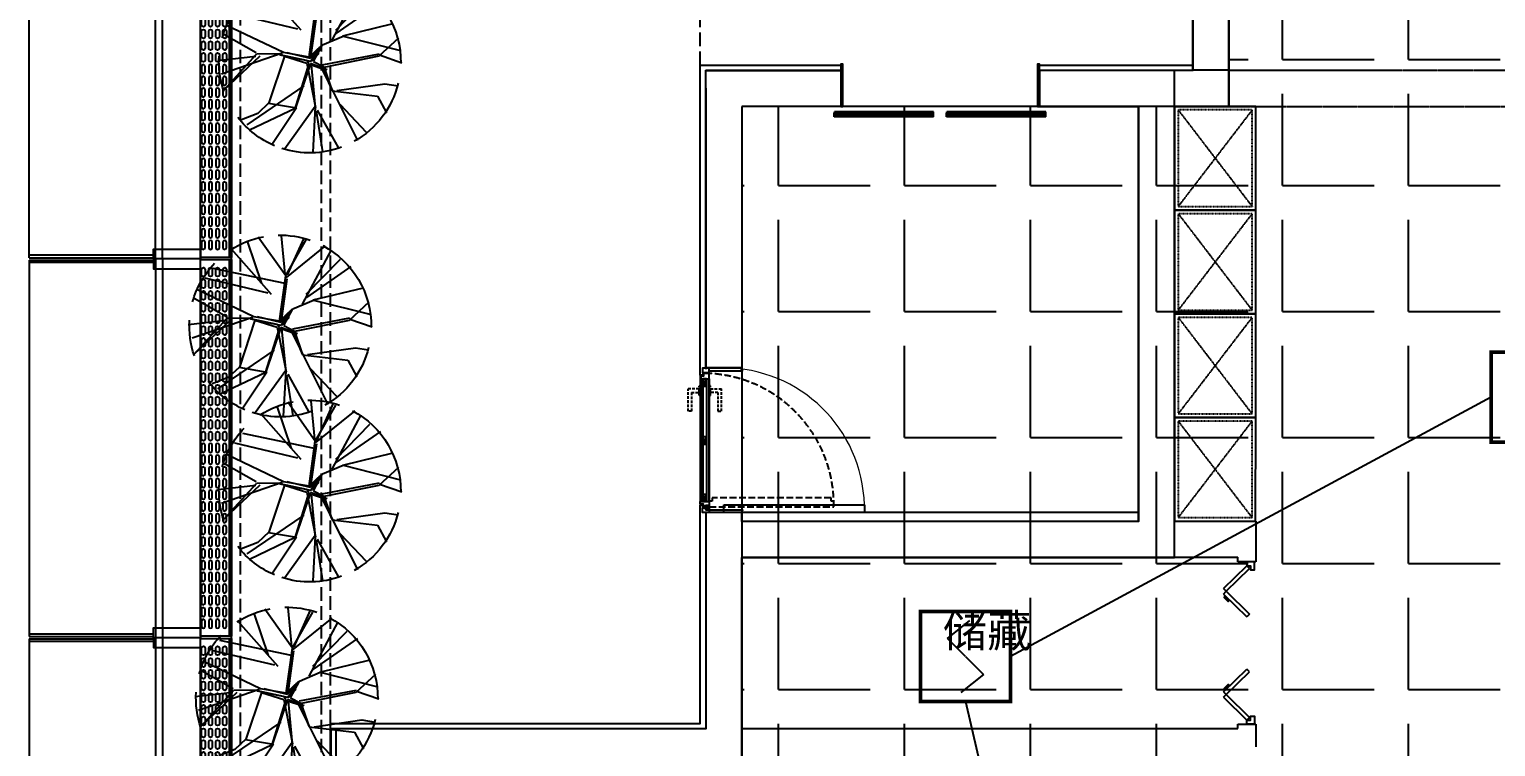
# Model space of a CAD drawing. Extents: x -284868 to 304789, y -137694 to 137894.
# Drawn here: x 189888 to 198018, y -24947 to -20970 of the extents above; entities that cross this region are included whole.
import ezdxf
from ezdxf.enums import TextEntityAlignment as Align

# ---------------------------------------------------------------- set-up
doc = ezdxf.new("R2010")
doc.units = 0
for name, pattern in [('AX-CORE160-Fur$0$DASH', [0.35, 0.25, -0.1]), ('DASH', [0.35, 0.25, -0.1]), ('DASHED', [0.75, 0.5, -0.25])]:
    doc.linetypes.add(name, pattern=pattern)
doc.layers.get('0').update_dxf_attribs({"linetype": 'CONTINUOUS'})
for name, color, linetype in [('0-墙', 4, 'CONTINUOUS'), ('0-底图', 251, 'CONTINUOUS'), ('0-窗', 11, 'CONTINUOUS'), ('0-非设计区域', 251, 'CONTINUOUS'), ('E-FIRE-CIRC', 120, 'CONTINUOUS'), ('EQUIP-消防', 3, 'CONTINUOUS'), ('F-地漏', 8, 'CONTINUOUS'), ('P-完成面', 42, 'CONTINUOUS'), ('P-平面家具', 3, 'CONTINUOUS'), ('P-平面植物', 251, 'CONTINUOUS'), ('P-门扇', 6, 'CONTINUOUS')]:
    doc.layers.add(name, color=color, linetype=linetype)
doc.styles.add('_TCH_DYN', font='')
doc.styles.get("Standard").update_dxf_attribs({"font": 'GBENOR', "bigfont": 'GBCBIG'})
doc.styles.get('_TCH_DYN').set_extended_font_data('SimSun')

# ---------------------------------------------------------------- blocks, each defined once
blk = doc.blocks.new('*U166')
at = {"linetype": 'AX-CORE160-Fur$0$DASH', "ltscale": 0.2}
for p, q in [((20, -430), (555, -20)), ((20, -20), (555, -430)), ((595, -430), (1130, -20)), ((595, -20), (1130, -430)), ((1170, -430), (1705, -20)), ((1170, -20), (1705, -430)), ((1745, -430), (2280, -20)), ((1745, -20), (2280, -430))]:
    blk.add_line(p, q, dxfattribs=at)
for points in [[(0, 0), (575, 0), (575, -450), (0, -450)], [(575, 0), (1150, 0), (1150, -450), (575, -450)], [(1150, 0), (1725, 0), (1725, -450), (1150, -450)], [(1725, 0), (2300, 0), (2300, -450), (1725, -450)]]:
    blk.add_lwpolyline(points, close=True)
for points in [[(20, -20), (555, -20), (555, -430), (20, -430)], [(595, -20), (1130, -20), (1130, -430), (595, -430)], [(1170, -20), (1705, -20), (1705, -430), (1170, -430)], [(1745, -20), (2280, -20), (2280, -430), (1745, -430)]]:
    blk.add_lwpolyline(points, close=True, dxfattribs=at)
blk = doc.blocks.new('$DORLIB2D$00000127')
at = {"color": 0}
for points in [[(-0.5333, 0.7949), (-0.5333, 0.6904)], [(-0.0333, 0.7949), (-0.5333, 0.7949)], [(-0.0333, 0.7949), (-0.0333, 0.6904)], [(0.5333, 0.7949), (0.0333, 0.7949)], [(0.0333, 0.7949), (0.0333, 0.6904)], [(0.5333, 0.7949), (0.5333, 0.6904)], [(-0.0333, 0.6904), (-0.5333, 0.6904)], [(0.5333, 0.6904), (0.0333, 0.6904)], [(0.5, 0.5), (-0.5, 0.5)]]:
    blk.add_lwpolyline(points, dxfattribs=at)
blk = doc.blocks.new('$DorLib2D$00000034')
for p, q in [((-0.3348, 0.1427), (-0.475, 0)), ((-0.3182, 0.1263), (-0.4584, -0.0164)), ((-0.3348, 0.1427), (-0.3182, 0.1263)), ((-0.3015, 0.1427), (-0.3182, 0.1263)), ((-0.3182, 0.1263), (-0.178, -0.0164)), ((-0.3015, 0.1427), (-0.1614, 0)), ((0.3015, 0.1427), (0.1614, 0)), ((0.3182, 0.1263), (0.178, -0.0164)), ((0.3015, 0.1427), (0.3182, 0.1263)), ((0.3348, 0.1427), (0.3182, 0.1263)), ((0.3182, 0.1263), (0.4584, -0.0164)), ((0.3348, 0.1427), (0.475, 0)), ((-0.5, -0.048), (-0.5, 0)), ((-0.4584, -0.0164), (-0.475, 0)), ((-0.178, -0.0164), (-0.1614, 0)), ((0.178, -0.0164), (0.1614, 0)), ((0.4584, -0.0164), (0.475, 0)), ((0.5, -0.048), (0.5, 0))]:
    blk.add_line(p, q)
for points in [[(-0.2899, 0.1308), (-0.2804, 0.1401), (-0.255, 0.1143), (-0.2645, 0.1049)], [(-0.2866, 0.1275), (-0.2804, 0.1335), (-0.2616, 0.1144), (-0.2678, 0.1083)], [(0.2899, 0.1308), (0.2804, 0.1401), (0.255, 0.1143), (0.2645, 0.1049)], [(0.2866, 0.1275), (0.2804, 0.1335), (0.2616, 0.1144), (0.2678, 0.1083)], [(-0.5, 0), (-0.475, 0), (-0.475, -0.023), (-0.45, -0.023), (-0.45, -0.048), (-0.5, -0.048)], [(0.5, 0), (0.475, 0), (0.475, -0.023), (0.45, -0.023), (0.45, -0.048), (0.5, -0.048)]]:
    blk.add_lwpolyline(points)
blk = doc.blocks.new('$DorLib2D$00000001')
for p, q in [((0.45, 0.975), (0.5, 0.975)), ((0.45, 0), (0.45, 0.975)), ((0.5, 0), (0.5, 0.975)), ((0.5, 0), (0.45, 0))]:
    blk.add_line(p, q)
at = {"lineweight": 13}
blk.add_arc((0.475, 0), 0.975, 91.4693, 180, dxfattribs=at)
blk = doc.blocks.new('vrthr')
for p, q in [((212047.9, 277107.7), (212047.9, 277633.4)), ((212247.9, 277633.4), (212247.9, 277107.7)), ((209347.6, 277007.7), (209347.6, 277107.7)), ((209347.6, 277107.7), (209547.6, 277107.7)), ((209547.6, 277107.7), (210097.1, 277107.7)), ((209547.6, 277107.7), (209547.6, 277107.7)), ((210097.1, 277107.7), (210097.1, 276907.7)), ((211197.1, 276907.7), (211197.1, 277107.7)), ((211197.1, 277107.7), (211947.1, 277107.7)), ((211947.1, 274607.7), (211947.1, 277107.7)), ((212247.9, 277107.7), (212047.9, 277107.7)), ((209347.6, 277007.7), (209347.6, 275451.2)), ((210097.1, 276907.7), (209547.6, 276907.7)), ((209547.6, 276907.7), (209547.6, 275457.7)), ((211747.1, 276907.7), (211197.1, 276907.7)), ((211747.1, 274607.7), (211747.1, 276907.7)), ((209547.6, 275457.7), (209347.6, 275457.7)), ((209347.6, 274657.7), (209347.6, 273457.6)), ((209347.6, 274657.7), (209547.6, 274657.7)), ((209547.6, 274657.7), (209547.6, 274607.7)), ((209547.6, 274657.7), (209547.6, 274607.7)), ((209547.6, 274657.7), (211747.1, 274657.7)), ((209547.6, 274607.7), (211747.1, 274607.7)), ((211947.1, 274607.7), (212397.6, 274607.7)), ((212397.6, 274607.7), (212397.6, 274382.6)), ((209547.6, 274407.7), (211847.1, 274407.7)), ((209547.6, 274407.7), (209547.6, 273457.6)), ((211847.6, 274407.7), (212297.6, 274407.7)), ((212297.6, 274382.6), (212297.6, 274407.7)), ((212397.6, 274382.6), (212297.6, 274382.6)), ((207270.4, 273457.6), (209347.6, 273457.6)), ((207270.4, 273257.6), (207270.4, 273457.6)), ((209547.6, 273457.6), (212297.6, 273457.6)), ((212297.6, 273457.6), (212297.6, 273482.6)), ((212297.6, 273482.6), (212397.6, 273482.6)), ((212397.6, 273482.6), (212397.6, 273357.6))]:
    blk.add_line(p, q)
at = {"linetype": 'Continuous'}
blk.add_line((209347.6, 275457.7, 0), (209347.6, 275451.2, 0), dxfattribs=at)
at = {"linetype": 'DASH', "elevation": -0.1}
blk.add_lwpolyline([(213898.5, 277106.1), (212247.9, 277106.1), (212247.9, 276906.1), (213898.5, 276906.1)], close=True, dxfattribs=at)
for name, p, xscale, yscale, zscale, rotation in [('$DORLIB2D$00000127', (210647.1, 277007.7), -1100, 200, -1100, 180), ('$DorLib2D$00000034', (212347.6, 273932.6), 900.0000000000043, 900.0000000000043, 900.0000000000043, 90)]:
    blk.add_blockref(name, p, dxfattribs=dict(xscale=xscale, yscale=yscale, zscale=zscale, rotation=rotation))
at = {"extrusion": (-1.21973e-19, -6.03939e-06, -1), "zscale": -1, "rotation": 270.0190810174778}
blk.add_blockref('*U166', (-211947.6, 276907.7, -1.7), dxfattribs=at)
at = {"linetype": 'Continuous', "xscale": 800.0000000000041, "yscale": 800.0000000000041, "zscale": 800.0000000000041, "rotation": 270}
blk.add_blockref('$DorLib2D$00000001', (209447.8, 275057.7), dxfattribs=at)
at = {"style": '_TCH_DYN'}
blk.add_text('储藏', height=180, dxfattribs=at).set_placement((210663, 273910.2, -0.1))
blk = doc.blocks.new('A$C3B8026B3')
for p, q in [((949.5, 13255), (949.5, 15245)), ((949.5, 13145), (949.5, 11155)), ((949.5, 11045), (949.5, 9055))]:
    blk.add_line(p, q)
for points in [[(0, 13206), (0, 15294)], [(700, 13200), (700, 15300)], [(737.5, 13200), (737.5, 15300)], [(0, 13194), (0, 11106)], [(700, 13200), (700, 11100)], [(737.5, 13200), (737.5, 11100)], [(0, 11094), (0, 9006)], [(700, 11100), (700, 9000)], [(737.5, 11100), (737.5, 9000)]]:
    blk.add_lwpolyline(points)
for points in [[(688, 13200), (688, 13255), (949.5, 13255), (949.5, 13200)], [(688, 13200), (688, 13145), (949.5, 13145), (949.5, 13200)], [(688, 11100), (688, 11155), (949.5, 11155), (949.5, 11100)], [(688, 11100), (688, 11045), (949.5, 11045), (949.5, 11100)]]:
    blk.add_lwpolyline(points, close=True)
at = {"elevation": 0}
for points in [[(0, 13206), (688, 13206), (688, 13220.5), (0, 13220.5)], [(0, 13194), (688, 13194), (688, 13179.5), (0, 13179.5)], [(0, 11106), (688, 11106), (688, 11120.5), (0, 11120.5)], [(0, 11094), (688, 11094), (688, 11079.5), (0, 11079.5)]]:
    blk.add_lwpolyline(points, dxfattribs=at)
blk = doc.blocks.new('LT-BLK-20221201170113', base_point=(81437.4, -6378.6))
for p, q in [((79349.4, -6218.5, 0), (81437.4, -6218.5)), ((79349.4, -6220.7, 0), (81437.4, -6220.7))]:
    blk.add_line(p, q)
blk.add_lwpolyline([(79349.4, -6208.1), (81437.4, -6208.1), (81437.4, -6378.6), (79349.4, -6378.6)], close=True)
for points in [[(79403.4, -6235), (79433.4, -6235, -1), (79433.4, -6255), (79403.4, -6255, -0.999999)], [(79468.4, -6235), (79498.4, -6235, -1), (79498.4, -6255), (79468.4, -6255, -0.999999)], [(79533.4, -6235), (79563.4, -6235, -1), (79563.4, -6255), (79533.4, -6255, -0.999999)], [(79598.4, -6235), (79628.4, -6235, -1), (79628.4, -6255), (79598.4, -6255, -0.999999)], [(79663.4, -6235), (79693.4, -6235, -1), (79693.4, -6255), (79663.4, -6255, -0.999999)], [(79728.4, -6235), (79758.4, -6235, -1), (79758.4, -6255), (79728.4, -6255, -0.999999)], [(79793.4, -6235), (79823.4, -6235, -1), (79823.4, -6255), (79793.4, -6255, -0.999999)], [(79858.4, -6235), (79888.4, -6235, -1), (79888.4, -6255), (79858.4, -6255, -0.999999)], [(79923.4, -6235), (79953.4, -6235, -1), (79953.4, -6255), (79923.4, -6255, -0.999999)], [(79988.4, -6235), (80018.4, -6235, -1), (80018.4, -6255), (79988.4, -6255, -0.999999)], [(80053.4, -6235), (80083.4, -6235, -1), (80083.4, -6255), (80053.4, -6255, -0.999999)], [(80118.4, -6235), (80148.4, -6235, -1), (80148.4, -6255), (80118.4, -6255, -0.999999)], [(80183.4, -6235), (80213.4, -6235, -1), (80213.4, -6255), (80183.4, -6255, -0.999999)], [(80248.4, -6235), (80278.4, -6235, -1), (80278.4, -6255), (80248.4, -6255, -0.999999)], [(80313.4, -6235), (80343.4, -6235, -1), (80343.4, -6255), (80313.4, -6255, -0.999999)], [(80408.4, -6235), (80378.4, -6235, 1), (80378.4, -6255), (80408.4, -6255, 0.999999)], [(80473.4, -6235), (80443.4, -6235, 1), (80443.4, -6255), (80473.4, -6255, 0.999999)], [(80538.4, -6235), (80508.4, -6235, 1), (80508.4, -6255), (80538.4, -6255, 0.999999)], [(80603.4, -6235), (80573.4, -6235, 1), (80573.4, -6255), (80603.4, -6255, 0.999999)], [(80668.4, -6235), (80638.4, -6235, 1), (80638.4, -6255), (80668.4, -6255, 0.999999)], [(80733.4, -6235), (80703.4, -6235, 1), (80703.4, -6255), (80733.4, -6255, 0.999999)], [(80798.4, -6235), (80768.4, -6235, 1), (80768.4, -6255), (80798.4, -6255, 0.999999)], [(80863.4, -6235), (80833.4, -6235, 1), (80833.4, -6255), (80863.4, -6255, 0.999999)], [(80928.4, -6235), (80898.4, -6235, 1), (80898.4, -6255), (80928.4, -6255, 0.999999)], [(80993.4, -6235), (80963.4, -6235, 1), (80963.4, -6255), (80993.4, -6255, 0.999999)], [(81058.4, -6235), (81028.4, -6235, 1), (81028.4, -6255), (81058.4, -6255, 0.999999)], [(81123.4, -6235), (81093.4, -6235, 1), (81093.4, -6255), (81123.4, -6255, 0.999999)], [(81188.4, -6235), (81158.4, -6235, 1), (81158.4, -6255), (81188.4, -6255, 0.999999)], [(81253.4, -6235), (81223.4, -6235, 1), (81223.4, -6255), (81253.4, -6255, 0.999999)], [(81318.4, -6235), (81288.4, -6235, 1), (81288.4, -6255), (81318.4, -6255, 0.999999)], [(81383.4, -6235), (81353.4, -6235, 1), (81353.4, -6255), (81383.4, -6255, 0.999999)], [(79403.4, -6274.4), (79433.4, -6274.4, -1), (79433.4, -6294.4), (79403.4, -6294.4, -0.999999)], [(79403.4, -6313.8), (79433.4, -6313.8, -1), (79433.4, -6333.8), (79403.4, -6333.8, -0.999999)], [(79468.4, -6274.4), (79498.4, -6274.4, -1), (79498.4, -6294.4), (79468.4, -6294.4, -0.999999)], [(79468.4, -6313.8), (79498.4, -6313.8, -1), (79498.4, -6333.8), (79468.4, -6333.8, -0.999999)], [(79533.4, -6274.4), (79563.4, -6274.4, -1), (79563.4, -6294.4), (79533.4, -6294.4, -0.999999)], [(79533.4, -6313.8), (79563.4, -6313.8, -1), (79563.4, -6333.8), (79533.4, -6333.8, -0.999999)], [(79598.4, -6274.4), (79628.4, -6274.4, -1), (79628.4, -6294.4), (79598.4, -6294.4, -0.999999)], [(79598.4, -6313.8), (79628.4, -6313.8, -1), (79628.4, -6333.8), (79598.4, -6333.8, -0.999999)], [(79663.4, -6274.4), (79693.4, -6274.4, -1), (79693.4, -6294.4), (79663.4, -6294.4, -0.999999)], [(79663.4, -6313.8), (79693.4, -6313.8, -1), (79693.4, -6333.8), (79663.4, -6333.8, -0.999999)], [(79728.4, -6274.4), (79758.4, -6274.4, -1), (79758.4, -6294.4), (79728.4, -6294.4, -0.999999)], [(79728.4, -6313.8), (79758.4, -6313.8, -1), (79758.4, -6333.8), (79728.4, -6333.8, -0.999999)], [(79793.4, -6274.4), (79823.4, -6274.4, -1), (79823.4, -6294.4), (79793.4, -6294.4, -0.999999)], [(79793.4, -6313.8), (79823.4, -6313.8, -1), (79823.4, -6333.8), (79793.4, -6333.8, -0.999999)], [(79858.4, -6274.4), (79888.4, -6274.4, -1), (79888.4, -6294.4), (79858.4, -6294.4, -0.999999)], [(79858.4, -6313.8), (79888.4, -6313.8, -1), (79888.4, -6333.8), (79858.4, -6333.8, -0.999999)], [(79923.4, -6274.4), (79953.4, -6274.4, -1), (79953.4, -6294.4), (79923.4, -6294.4, -0.999999)], [(79923.4, -6313.8), (79953.4, -6313.8, -1), (79953.4, -6333.8), (79923.4, -6333.8, -0.999999)], [(79988.4, -6274.4), (80018.4, -6274.4, -1), (80018.4, -6294.4), (79988.4, -6294.4, -0.999999)], [(79988.4, -6313.8), (80018.4, -6313.8, -1), (80018.4, -6333.8), (79988.4, -6333.8, -0.999999)], [(80053.4, -6274.4), (80083.4, -6274.4, -1), (80083.4, -6294.4), (80053.4, -6294.4, -0.999999)], [(80053.4, -6313.8), (80083.4, -6313.8, -1), (80083.4, -6333.8), (80053.4, -6333.8, -0.999999)], [(80118.4, -6274.4), (80148.4, -6274.4, -1), (80148.4, -6294.4), (80118.4, -6294.4, -0.999999)], [(80118.4, -6313.8), (80148.4, -6313.8, -1), (80148.4, -6333.8), (80118.4, -6333.8, -0.999999)], [(80183.4, -6274.4), (80213.4, -6274.4, -1), (80213.4, -6294.4), (80183.4, -6294.4, -0.999999)], [(80183.4, -6313.8), (80213.4, -6313.8, -1), (80213.4, -6333.8), (80183.4, -6333.8, -0.999999)], [(80248.4, -6274.4), (80278.4, -6274.4, -1), (80278.4, -6294.4), (80248.4, -6294.4, -0.999999)], [(80248.4, -6313.8), (80278.4, -6313.8, -1), (80278.4, -6333.8), (80248.4, -6333.8, -0.999999)], [(80313.4, -6274.4), (80343.4, -6274.4, -1), (80343.4, -6294.4), (80313.4, -6294.4, -0.999999)], [(80313.4, -6313.8), (80343.4, -6313.8, -1), (80343.4, -6333.8), (80313.4, -6333.8, -0.999999)], [(80408.4, -6274.4), (80378.4, -6274.4, 1), (80378.4, -6294.4), (80408.4, -6294.4, 0.999999)], [(80408.4, -6313.8), (80378.4, -6313.8, 1), (80378.4, -6333.8), (80408.4, -6333.8, 0.999999)], [(80473.4, -6274.4), (80443.4, -6274.4, 1), (80443.4, -6294.4), (80473.4, -6294.4, 0.999999)], [(80473.4, -6313.8), (80443.4, -6313.8, 1), (80443.4, -6333.8), (80473.4, -6333.8, 0.999999)], [(80538.4, -6274.4), (80508.4, -6274.4, 1), (80508.4, -6294.4), (80538.4, -6294.4, 0.999999)], [(80538.4, -6313.8), (80508.4, -6313.8, 1), (80508.4, -6333.8), (80538.4, -6333.8, 0.999999)], [(80603.4, -6274.4), (80573.4, -6274.4, 1), (80573.4, -6294.4), (80603.4, -6294.4, 0.999999)], [(80603.4, -6313.8), (80573.4, -6313.8, 1), (80573.4, -6333.8), (80603.4, -6333.8, 0.999999)], [(80668.4, -6274.4), (80638.4, -6274.4, 1), (80638.4, -6294.4), (80668.4, -6294.4, 0.999999)], [(80668.4, -6313.8), (80638.4, -6313.8, 1), (80638.4, -6333.8), (80668.4, -6333.8, 0.999999)], [(80733.4, -6274.4), (80703.4, -6274.4, 1), (80703.4, -6294.4), (80733.4, -6294.4, 0.999999)], [(80733.4, -6313.8), (80703.4, -6313.8, 1), (80703.4, -6333.8), (80733.4, -6333.8, 0.999999)], [(80798.4, -6274.4), (80768.4, -6274.4, 1), (80768.4, -6294.4), (80798.4, -6294.4, 0.999999)], [(80798.4, -6313.8), (80768.4, -6313.8, 1), (80768.4, -6333.8), (80798.4, -6333.8, 0.999999)], [(80863.4, -6274.4), (80833.4, -6274.4, 1), (80833.4, -6294.4), (80863.4, -6294.4, 0.999999)], [(80863.4, -6313.8), (80833.4, -6313.8, 1), (80833.4, -6333.8), (80863.4, -6333.8, 0.999999)], [(80928.4, -6274.4), (80898.4, -6274.4, 1), (80898.4, -6294.4), (80928.4, -6294.4, 0.999999)], [(80928.4, -6313.8), (80898.4, -6313.8, 1), (80898.4, -6333.8), (80928.4, -6333.8, 0.999999)], [(80993.4, -6274.4), (80963.4, -6274.4, 1), (80963.4, -6294.4), (80993.4, -6294.4, 0.999999)], [(80993.4, -6313.8), (80963.4, -6313.8, 1), (80963.4, -6333.8), (80993.4, -6333.8, 0.999999)], [(81058.4, -6274.4), (81028.4, -6274.4, 1), (81028.4, -6294.4), (81058.4, -6294.4, 0.999999)], [(81058.4, -6313.8), (81028.4, -6313.8, 1), (81028.4, -6333.8), (81058.4, -6333.8, 0.999999)], [(81123.4, -6274.4), (81093.4, -6274.4, 1), (81093.4, -6294.4), (81123.4, -6294.4, 0.999999)], [(81123.4, -6313.8), (81093.4, -6313.8, 1), (81093.4, -6333.8), (81123.4, -6333.8, 0.999999)], [(81188.4, -6274.4), (81158.4, -6274.4, 1), (81158.4, -6294.4), (81188.4, -6294.4, 0.999999)], [(81188.4, -6313.8), (81158.4, -6313.8, 1), (81158.4, -6333.8), (81188.4, -6333.8, 0.999999)], [(81253.4, -6274.4), (81223.4, -6274.4, 1), (81223.4, -6294.4), (81253.4, -6294.4, 0.999999)], [(81253.4, -6313.8), (81223.4, -6313.8, 1), (81223.4, -6333.8), (81253.4, -6333.8, 0.999999)], [(81318.4, -6274.4), (81288.4, -6274.4, 1), (81288.4, -6294.4), (81318.4, -6294.4, 0.999999)], [(81318.4, -6313.8), (81288.4, -6313.8, 1), (81288.4, -6333.8), (81318.4, -6333.8, 0.999999)], [(81383.4, -6274.4), (81353.4, -6274.4, 1), (81353.4, -6294.4), (81383.4, -6294.4, 0.999999)], [(81383.4, -6313.8), (81353.4, -6313.8, 1), (81353.4, -6333.8), (81383.4, -6333.8, 0.999999)], [(79403.4, -6353.1), (79433.4, -6353.1, -1), (79433.4, -6373.1), (79403.4, -6373.1, -0.999999)], [(79468.4, -6353.1), (79498.4, -6353.1, -1), (79498.4, -6373.1), (79468.4, -6373.1, -0.999999)], [(79533.4, -6353.1), (79563.4, -6353.1, -1), (79563.4, -6373.1), (79533.4, -6373.1, -0.999999)], [(79598.4, -6353.1), (79628.4, -6353.1, -1), (79628.4, -6373.1), (79598.4, -6373.1, -0.999999)], [(79663.4, -6353.1), (79693.4, -6353.1, -1), (79693.4, -6373.1), (79663.4, -6373.1, -0.999999)], [(79728.4, -6353.1), (79758.4, -6353.1, -1), (79758.4, -6373.1), (79728.4, -6373.1, -0.999999)], [(79793.4, -6353.1), (79823.4, -6353.1, -1), (79823.4, -6373.1), (79793.4, -6373.1, -0.999999)], [(79858.4, -6353.1), (79888.4, -6353.1, -1), (79888.4, -6373.1), (79858.4, -6373.1, -0.999999)], [(79923.4, -6353.1), (79953.4, -6353.1, -1), (79953.4, -6373.1), (79923.4, -6373.1, -0.999999)], [(79988.4, -6353.1), (80018.4, -6353.1, -1), (80018.4, -6373.1), (79988.4, -6373.1, -0.999999)], [(80053.4, -6353.1), (80083.4, -6353.1, -1), (80083.4, -6373.1), (80053.4, -6373.1, -0.999999)], [(80118.4, -6353.1), (80148.4, -6353.1, -1), (80148.4, -6373.1), (80118.4, -6373.1, -0.999999)], [(80183.4, -6353.1), (80213.4, -6353.1, -1), (80213.4, -6373.1), (80183.4, -6373.1, -0.999999)], [(80248.4, -6353.1), (80278.4, -6353.1, -1), (80278.4, -6373.1), (80248.4, -6373.1, -0.999999)], [(80313.4, -6353.1), (80343.4, -6353.1, -1), (80343.4, -6373.1), (80313.4, -6373.1, -0.999999)], [(80408.4, -6353.1), (80378.4, -6353.1, 1), (80378.4, -6373.1), (80408.4, -6373.1, 0.999999)], [(80473.4, -6353.1), (80443.4, -6353.1, 1), (80443.4, -6373.1), (80473.4, -6373.1, 0.999999)], [(80538.4, -6353.1), (80508.4, -6353.1, 1), (80508.4, -6373.1), (80538.4, -6373.1, 0.999999)], [(80603.4, -6353.1), (80573.4, -6353.1, 1), (80573.4, -6373.1), (80603.4, -6373.1, 0.999999)], [(80668.4, -6353.1), (80638.4, -6353.1, 1), (80638.4, -6373.1), (80668.4, -6373.1, 0.999999)], [(80733.4, -6353.1), (80703.4, -6353.1, 1), (80703.4, -6373.1), (80733.4, -6373.1, 0.999999)], [(80798.4, -6353.1), (80768.4, -6353.1, 1), (80768.4, -6373.1), (80798.4, -6373.1, 0.999999)], [(80863.4, -6353.1), (80833.4, -6353.1, 1), (80833.4, -6373.1), (80863.4, -6373.1, 0.999999)], [(80928.4, -6353.1), (80898.4, -6353.1, 1), (80898.4, -6373.1), (80928.4, -6373.1, 0.999999)], [(80993.4, -6353.1), (80963.4, -6353.1, 1), (80963.4, -6373.1), (80993.4, -6373.1, 0.999999)], [(81058.4, -6353.1), (81028.4, -6353.1, 1), (81028.4, -6373.1), (81058.4, -6373.1, 0.999999)], [(81123.4, -6353.1), (81093.4, -6353.1, 1), (81093.4, -6373.1), (81123.4, -6373.1, 0.999999)], [(81188.4, -6353.1), (81158.4, -6353.1, 1), (81158.4, -6373.1), (81188.4, -6373.1, 0.999999)], [(81253.4, -6353.1), (81223.4, -6353.1, 1), (81223.4, -6373.1), (81253.4, -6373.1, 0.999999)], [(81318.4, -6353.1), (81288.4, -6353.1, 1), (81288.4, -6373.1), (81318.4, -6373.1, 0.999999)], [(81383.4, -6353.1), (81353.4, -6353.1, 1), (81353.4, -6373.1), (81383.4, -6373.1, 0.999999)]]:
    blk.add_lwpolyline(points, format="xyb", close=True)
blk = doc.blocks.new('A$C678165FB')
blk.add_lwpolyline([(-36630.5, 17800), (-36630.5, 5300)])
at = {"rotation": 270}
for p in [(-36800.5, 11556), (-36800.5, 9456), (-36800.5, 7356)]:
    blk.add_blockref('LT-BLK-20221201170113', p, dxfattribs=at)
blk = doc.blocks.new('FZ03')
at = {"color": 8}
for p, q in [((-4, 1), (-4, 3)), ((-4, 3), (0, 3)), ((0, 0), (-4, 1)), ((-3, 7), (3, 7)), ((0, 7), (-3, 5)), ((-3, 3), (-3, 7)), ((0, 5), (-3, 4)), ((0, 7), (3, 5)), ((0, 7), (0, 3)), ((0, 5), (3, 4)), ((0, 3), (4, 3)), ((4, 1), (0, 0)), ((3, 3), (3, 7)), ((4, 3), (4, 1))]:
    blk.add_line(p, q, dxfattribs=at)
blk = doc.blocks.new('A$C79893AB6')
at = {"color": 8, "linetype": 'DASHED', "ltscale": 5}
for points in [[(10, 20.3), (0, 20.3), (0, 5.3), (10, 5.3)], [(10, 0), (12, 0), (12, 25), (10, 25)], [(13, 0), (15, 0), (15, 25), (13, 25)], [(15, 20.3), (25, 20.3), (25, 5.3), (15, 5.3)]]:
    blk.add_lwpolyline(points, close=True, dxfattribs=at)
for points in [[(5, 20.3), (5, 5.3)], [(12, 18.5), (13, 18.5)], [(12, 16.5), (13, 16.5)], [(12, 14.5), (13, 14.5)], [(12, 10.5), (13, 10.5)], [(12, 8.5), (13, 8.5)], [(12, 6.5), (13, 6.5)], [(20, 20.3), (20, 5.3)]]:
    blk.add_lwpolyline(points, dxfattribs=at)
blk = doc.blocks.new('A$Ce45fcbb9')
at = {"color": 8, "linetype": 'DASHED', "ltscale": 30}
for points in [[(-98.2, 640.5), (-57, 640.5), (-57, 659.5), (-117.2, 659.5)], [(-98.2, 640.5), (-98.2, 536.4), (-117.2, 536.4), (-117.2, 659.5)], [(-55.5, 676.4), (-50, 676.4), (-50, 623.6), (-55.5, 623.6)], [(5.5, 676.4), (0, 676.4), (0, 623.6), (5.5, 623.6)], [(48.2, 640.5), (7, 640.5), (7, 659.5), (67.2, 659.5)], [(48.2, 640.5), (48.2, 536.4), (67.2, 536.4), (67.2, 659.5)]]:
    blk.add_lwpolyline(points, dxfattribs=at)
for points in [[(-55.5, 623.6, -0.414214), (-57, 625.1), (-57, 674.9, -0.414214), (-55.5, 676.4)], [(5.5, 623.6, 0.414214), (7, 625.1), (7, 674.9, 0.414214), (5.5, 676.4)]]:
    blk.add_lwpolyline(points, format="xyb", dxfattribs=at)
at = {"layer": 'P-门扇', "color": 251}
for p, q in [((-3, 745), (-3, 35)), ((-47, 730), (-47, 35)), ((-35, 715), (-35, 35)), ((-15, 715), (-15, 35))]:
    blk.add_line(p, q, dxfattribs=at)
at = {"layer": 'P-门扇'}
for p, q in [((-50, 715), (-50, 35)), ((0, 715), (0, 35))]:
    blk.add_line(p, q, dxfattribs=at)
for points in [[(0, 715), (0, 715), (0, 745), (-32, 745), (-32, 730), (-50, 730), (-50, 715)], [(-47, 715), (-3, 715)]]:
    blk.add_lwpolyline(points, dxfattribs=at)
at = {"layer": 'P-门扇', "color": 251, "linetype": 'DASH', "ltscale": 150}
blk.add_lwpolyline([(0, 745, -0.404691), (690, 5, 3.831979)], format="xyb", dxfattribs=at)
at = {"layer": 'P-门扇', "color": 251}
for points in [[(-15, 715), (-35, 715), (-35, 675), (-15, 675)], [(-15, 393.2), (-35, 393.2), (-35, 353.2), (-15, 353.2)], [(-15, 75), (-35, 75), (-35, 35), (-15, 35)]]:
    blk.add_lwpolyline(points, close=True, dxfattribs=at)
for points in [[(-15, 715), (-35, 675)], [(-15, 675), (-35, 715)], [(-15, 393.2), (-35, 353.2)], [(-15, 353.2), (-35, 393.2)], [(-15, 75), (-35, 35)], [(-15, 35), (-35, 75)]]:
    blk.add_lwpolyline(points, dxfattribs=at)
at = {"layer": 'P-门扇'}
blk.add_lwpolyline([(-50, 20), (-50, 35), (0, 35), (0, 5), (-32, 5), (-32, 20)], close=True, dxfattribs=at)
at = {"layer": 'P-门扇', "color": 251, "linetype": 'DASH', "ltscale": 150}
blk.add_lwpolyline([(15, 55), (15, 37), (0, 37), (0, 5), (690, 5), (690, 37), (675, 37), (675, 55), (15, 55)], dxfattribs=at)
at = {"xscale": -0.7194583547756841, "yscale": 0.7194583547756841, "zscale": 0.7194583547756841, "rotation": 90}
for p in [(-32.8, 740), (-32.8, 10)]:
    blk.add_blockref('FZ03', p, dxfattribs=at)
at = {"rotation": 90.00000000000004}
blk.add_blockref('A$C79893AB6', (0, -10), dxfattribs=at)
blk = doc.blocks.new('yld.studio@foxmail.com-2-220')
at = {"color": 251, "ltscale": 100}
for p, q in [((8501.1, -109873.4), (8409.6, -109669)), ((8511.1, -109879.5), (8664.3, -109664.1)), ((8513.9, -109870.1), (8534.1, -109657.1)), ((8417.6, -110035.7), (8256.9, -109733.9)), ((8507.4, -109887.1), (8290.8, -109712.8)), ((8510.1, -109877.5), (8397.2, -109679.9)), ((8589.8, -109981.6), (8812.1, -109731.5)), ((8643.6, -109920.9), (8721.4, -109692)), ((8394.9, -109998.4), (8148.5, -109827.1)), ((8397.2, -109980.4), (8208.1, -109785.5)), ((8535.1, -110130.3), (8503.4, -109895.4)), ((8545.1, -110130), (8511.1, -109879.5)), ((8515.1, -109920.7), (8913.5, -109837.6)), ((8608.5, -109974.4), (8957.6, -109892.2)), ((8358.7, -110012.5), (8079.5, -109944.3)), ((8687.6, -110105.4), (9004.3, -109954.2)), ((8356.4, -110013.7), (8038, -110093.8)), ((8157, -110123.6), (8048.7, -110023.6)), ((8471.5, -110062), (8356.4, -110013.7)), ((8521.9, -110154.8), (8471.5, -110062)), ((8545.1, -110130), (8474.7, -110063.6)), ((8488.6, -110076.5), (8536.7, -110154.5)), ((8539, -110135.6), (8488.6, -110076.5)), ((8839.3, -110105.6), (9019, -110003.9)), ((8155.7, -110118.3), (8032.3, -110161.7)), ((8472.3, -110172.8), (8155.6, -110112.1)), ((8461.2, -110185.6), (8157, -110123.6)), ((8521.9, -110154.8), (8463.3, -110184.6)), ((8538, -110151.7), (8489.4, -110108)), ((8707.1, -110117.1), (8538, -110151.7)), ((8669.6, -110104.1), (8539, -110135.6)), ((8544.7, -110164.9), (8559.5, -110148.7)), ((8545.1, -110130), (8687.6, -110105.4)), ((8682.6, -110125.1), (8557.8, -110163.7)), ((8559.5, -110148.7), (8707.1, -110117.1)), ((8682.6, -110125.1), (8768.3, -110384.4)), ((8692.8, -110112.7), (8836.9, -110114.6)), ((8694.6, -110108.9), (9030.8, -110225)), ((8818.2, -110125.1), (9019, -110313.5)), ((9019, -110313.5), (8836.9, -110114.6)), ((8840.8, -110125.9), (9051.6, -110150.2)), ((8477.1, -110193.3), (8277.6, -110592.7)), ((8463.3, -110184.6), (8417.7, -110316.4)), ((8470.5, -110194.6), (8417.7, -110316.4)), ((8445.9, -110200), (8538.1, -110165.1)), ((8532.4, -110173.4), (8470.5, -110194.6)), ((8557.8, -110163.7), (8509.5, -110410)), ((8509.5, -110410), (8532.4, -110173.4)), ((8538.1, -110165.1), (8622.5, -110416.5)), ((8622.5, -110416.5), (8544.7, -110164.9)), ((8125, -110277.7), (8052.4, -110289.4)), ((8391, -110315.4), (8125, -110277.7)), ((8417.7, -110316.4), (8166.6, -110346.4)), ((8574.8, -110289.9), (8890.1, -110505.1)), ((8166.6, -110346.4), (8117, -110438.8)), ((8373.7, -110393.6), (8229.8, -110545.8)), ((8511.4, -110403.8), (8679.8, -110638.2)), ((8771.5, -110385.9), (8615.9, -110411.9)), ((8768.3, -110384.4), (8830.5, -110442)), ((8500, -110423.7), (8384.7, -110630.9)), ((8507.1, -110429.3), (8471.5, -110654.4)), ((8511.4, -110406.1), (8525.2, -110657)), ((8615.9, -110411.9), (8752.8, -110617.3)), ((8622.3, -110415), (8875.2, -110535.6)), ((8830.5, -110442), (8919.5, -110477.1))]:
    blk.add_line(p, q, dxfattribs=at)
for start, end in [(88.67658, 109.13181), (56.90063, 79.36879), (117.86669, 180.76361), (15.42502, 43.73878), (340.94353, 3.71391), (193.57975, 240.72922), (292.86239, 322.35668), (249.58012, 287.97728)]:
    blk.add_arc((8541.4, -110156.9), 504, start, end, dxfattribs=at)
blk = doc.blocks.new('$equip$00002649')
for p, q in [((-0.5, 0.5), (-0.5, -0.5)), ((0.5, 0.5), (-0.5, 0.5)), ((0.5, -0.5), (0.5, 0.5)), ((-0.2, 0.2), (0.05, 0.4)), ((0, 0), (-0.2, 0.2)), ((0, 0), (0.2, -0.2)), ((0.2, -0.2), (-0.05, -0.4)), ((-0.5, -0.5), (0.5, -0.5))]:
    blk.add_line(p, q)
at = {"const_width": 0.04}
blk.add_lwpolyline([(-0.5, 0.5), (0.5, 0.5), (0.5, -0.5), (-0.5, -0.5), (-0.5, 0.5), (0.5, 0.5)], dxfattribs=at)
for p in [(0, 0.5), (-0.5, 0), (0.5, 0), (0, -0.5)]:
    blk.add_point(p)
at = {"color": 7, "flags": 1}
for tag, height, p in [('A', 0.00002, (0, 0)), ('B', 0.4, (0.762, -0.208))]:
    blk.add_attdef(tag, text='', height=height, dxfattribs=at).set_placement(p, align=Align.MIDDLE_CENTER)

msp = doc.modelspace()

# ---------------------------------------------------------------- hatches: boundary and pattern name
at = {"layer": '0-非设计区域', "ltscale": 3}
h = msp.add_hatch(dxfattribs=at)
h.set_pattern_fill('ANGLE', color=256, scale=100)
h.set_pattern_definition([(0, (-222963.06, 452446.1), (0, 698.5), [508, -190.5]), (90, (-222963.06, 452446.1), (-698.5, 4e-14), [508, -190.5])])
h.paths.add_polyline_path([(193837.8, -21397.7), (193837.8, -25047.7), (191787.8, -25047.7), (191787.8, -28492.7), (192287.8, -28492.7), (192287.8, -29242.7), (196687.8, -29242.7), (196687.8, -31547.7), (205187.8, -31547.7), (205187.8, -29547.7), (208887.8, -29547.7), (208887.8, -21392.7), (201287.8, -21392.7), (201287.8, -16942.7), (199137.8, -16942.7), (199127.8, -16142.7), (196537.8, -16142.7), (196537.8, -21397.7)])

# ---------------------------------------------------------------- linework, layer by layer
at = {"layer": '0-墙', "ltscale": 3}
for points in [[(191587.8, -28492.7), (191787.8, -28492.7), (191787.8, -25047.7), (193837.8, -25047.7), (193837.8, -23897.7), (196237.8, -23897.7), (196237.8, -21397.7), (196537.8, -21397.7), (196537.8, -20667.7), (196337.8, -20667.7), (196337.8, -21197.7), (195487.8, -21197.7), (195487.8, -21397.7), (196037.8, -21397.7), (196037.8, -23697.7), (193837.8, -23697.7), (193837.8, -23647.7), (193637.8, -23647.7), (193637.8, -24847.7), (191587.8, -24847.7), (191587.8, -28492.7)], [(193837.8, -21397.7), (193837.8, -22847.7), (193637.8, -22847.7), (193637.8, -21197.7), (194387.8, -21197.7), (194387.8, -21397.7), (193837.8, -21397.7)]]:
    msp.add_lwpolyline(points, dxfattribs=at)
at = {"layer": '0-非设计区域', "ltscale": 3}
msp.add_lwpolyline([(193837.8, -21397.7), (193837.8, -25047.7), (191787.8, -25047.7), (191787.8, -28492.7), (192287.8, -28492.7), (192287.8, -29242.7), (196687.8, -29242.7), (196687.8, -31547.7), (205187.8, -31547.7), (205187.8, -29547.7), (208887.8, -29547.7), (208887.8, -21392.7), (201287.8, -21392.7), (201287.8, -16942.7), (199137.8, -16942.7), (199127.8, -16142.7), (196537.8, -16142.7), (196537.8, -21397.7)], close=True, dxfattribs=at)
at = {"layer": 'E-FIRE-CIRC'}
for points in [[(197993, -23009.1), (195328.2, -24446.5)], [(195078.2, -24696.5), (195347.6, -25860.3)]]:
    msp.add_lwpolyline(points, dxfattribs=at)
at = {"layer": 'P-完成面'}
for points in [[(193622.8, -22872.7), (193622.8, -22887.7), (193607.8, -22887.7), (193607.8, -21167.7), (194387.8, -21167.7)], [(195487.8, -21167.7), (196337.8, -21167.7)], [(193657.8, -22862.7), (193842.8, -22862.7), (193842.8, -22857.7), (193837.8, -22857.7), (193837.8, -22847.7)], [(191557.8, -28492.7), (191557.8, -24817.7), (193607.8, -24817.7), (193607.8, -23607.7), (193622.8, -23607.7), (193622.8, -23622.7)], [(193657.8, -23632.7), (193842.8, -23632.7), (193842.8, -23637.7), (193837.8, -23637.7), (193837.8, -23647.7)]]:
    msp.add_lwpolyline(points, dxfattribs=at)
for points in [[(194387.8, -21397.7), (194397.8, -21397.7), (194397.8, -21162.7), (194387.8, -21162.7)], [(195477.8, -21397.7), (195487.8, -21397.7), (195487.8, -21162.7), (195477.8, -21162.7)], [(193657.8, -22872.7), (193657.8, -22847.7), (193619.8, -22847.7), (193619.8, -22872.7)], [(193657.8, -23622.7), (193657.8, -23647.7), (193619.8, -23647.7), (193619.8, -23622.7)]]:
    msp.add_lwpolyline(points, close=True, dxfattribs=at)
at = {"layer": 'P-平面家具', "linetype": 'DASH', "ltscale": 300}
for points in [[(191557.8, -15992.7), (191007.3, -15992.7), (191007.3, -28492.7), (191557.8, -28492.7)], [(191507.8, -16042.7), (191057.3, -16042.7), (191057.3, -28442.7), (191507.8, -28442.7)]]:
    msp.add_lwpolyline(points, close=True, dxfattribs=at)
msp.add_lwpolyline([(193607.8, -21167.7), (193607.8, -15942.7), (196337.8, -15942.7)], dxfattribs=at)

# ---------------------------------------------------------------- block references
at = {"layer": '0-底图'}
msp.add_blockref('vrthr', (-15709.9, -298304.3, 0.1), dxfattribs=at)
at = {"layer": '0-窗'}
msp.add_blockref('A$C3B8026B3', (189887.8, -35442.7), dxfattribs=at)
at = {"layer": 'EQUIP-消防', "xscale": 500, "yscale": 500, "zscale": 500}
for p in [(198243, -23009.1), (195078.2, -24446.5)]:
    msp.add_blockref('$equip$00002649', p, dxfattribs=at)
at = {"layer": 'F-地漏'}
msp.add_blockref('A$C678165FB', (227637.8, -33790.1), dxfattribs=at)
at = {"layer": 'P-平面植物', "xscale": -1}
for p in [(199984.5, 89006.5), (199820.5, 87542.4), (199984.5, 86627.4), (199857.2, 85479.4)]:
    msp.add_blockref('yld.studio@foxmail.com-2-220', p, dxfattribs=at)
at = {"layer": 'P-门扇', "xscale": 1100, "yscale": -157.1428571428571, "zscale": 1100}
msp.add_blockref('$DORLIB2D$00000127', (194937.8, -21319.1), dxfattribs=at)
at = {"layer": 'P-门扇'}
msp.add_blockref('A$Ce45fcbb9', (193657.8, -23622.7), dxfattribs=at)

doc.saveas('drawing.dxf')
